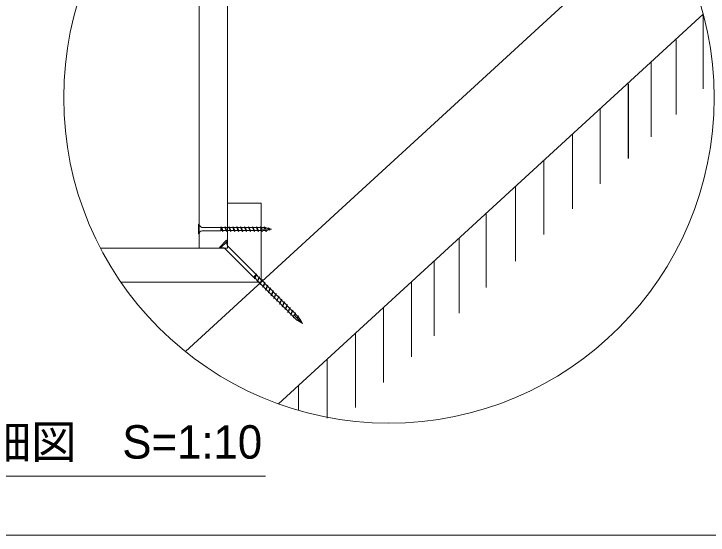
# Model space of a CAD drawing. Units: millimetres at full size, sheet at 1:20; details may follow other scales. Extents: x 200 to 8200, y 200 to 5740.
# Drawn here: x 2297 to 3530, y 200 to 1125 of the extents above; entities that cross this region are included whole.
import ezdxf
from ezdxf.enums import TextEntityAlignment as Align

# ---------------------------------------------------------------- set-up
doc = ezdxf.new("R2010")
doc.units = ezdxf.units.MM
doc.header["$LTSCALE"] = 20
for name, color, linetype, lineweight in [('コーススレッド', 7, 'Continuous', 18), ('ハッチング', 7, 'Continuous', 9), ('一般線', 7, 'Continuous', 20), ('図形枠', 7, 'Continuous', 15), ('図面枠-A3', 7, 'Continuous', 20), ('縮尺', 7, 'Continuous', 15), ('角材', 7, 'Continuous', 18), ('階段本体', 7, 'Continuous', 18)]:
    doc.layers.add(name, color=color, linetype=linetype, lineweight=lineweight)
doc.styles.add('ＭＳ Ｐゴシック', font='')
doc.styles.get('ＭＳ Ｐゴシック').set_extended_font_data('MS PGothic')

msp = doc.modelspace()

# ---------------------------------------------------------------- linework, layer by layer
at = {"layer": 'コーススレッド'}
for p, q in [((2624.48, 751.56), (2624.48, 734.76)), ((2624.48, 751.56), (2625.88, 751.56)), ((2625.88, 751.56), (2625.88, 734.76)), ((2630.48, 746.16), (2664.48, 746.16)), ((2630.48, 740.16), (2664.48, 740.16)), ((2664.48, 747.36), (2664.48, 740.16)), ((2664.48, 747.36), (2667.98, 738.96)), ((2664.48, 747.36), (2665.83, 745.66)), ((2664.48, 746.16), (2666.66, 740.66)), ((2664.48, 740.16), (2665.57, 740.66)), ((2665.57, 740.66), (2666.66, 740.66)), ((2665.83, 745.66), (2671.48, 745.66)), ((2665.83, 745.66), (2667.92, 740.66)), ((2667.98, 738.96), (2666.66, 740.66)), ((2667.92, 740.66), (2673.6, 740.66)), ((2667.98, 738.96), (2668.68, 740.66)), ((2670.77, 745.66), (2671.48, 747.36)), ((2671.48, 747.36), (2674.98, 738.96)), ((2671.48, 747.36), (2674.98, 738.96)), ((2671.48, 747.36), (2672.83, 745.66)), ((2671.48, 745.66), (2673.6, 740.66)), ((2672.83, 745.66), (2678.48, 745.66)), ((2672.83, 745.66), (2674.98, 740.66)), ((2674.98, 738.96), (2673.6, 740.66)), ((2674.98, 740.66), (2680.6, 740.66)), ((2674.98, 738.96), (2675.68, 740.66)), ((2677.77, 745.66), (2678.48, 747.36)), ((2678.48, 747.36), (2681.98, 738.96)), ((2678.48, 747.36), (2679.83, 745.66)), ((2678.48, 745.66), (2680.6, 740.66)), ((2679.83, 745.66), (2685.48, 745.66)), ((2679.83, 745.66), (2681.98, 740.66)), ((2681.98, 738.96), (2680.6, 740.66)), ((2681.98, 740.66), (2687.6, 740.66)), ((2681.98, 738.96), (2682.68, 740.66)), ((2684.77, 745.66), (2685.48, 747.36)), ((2685.48, 747.36), (2688.98, 738.96)), ((2685.48, 747.36), (2686.83, 745.66)), ((2685.48, 745.66), (2687.6, 740.66)), ((2686.83, 745.66), (2692.48, 745.66)), ((2686.83, 745.66), (2688.98, 740.66)), ((2688.98, 738.96), (2687.6, 740.66)), ((2688.98, 740.66), (2694.6, 740.66)), ((2688.98, 738.96), (2689.68, 740.66)), ((2691.77, 745.66), (2692.48, 747.36)), ((2692.48, 747.36), (2695.98, 738.96)), ((2692.48, 747.36), (2693.83, 745.66)), ((2692.48, 745.66), (2694.6, 740.66)), ((2693.83, 745.66), (2699.48, 745.66)), ((2693.83, 745.66), (2695.98, 740.66)), ((2695.98, 738.96), (2694.6, 740.66)), ((2695.98, 740.66), (2701.6, 740.66)), ((2695.98, 738.96), (2696.68, 740.66)), ((2698.77, 745.66), (2699.48, 747.36)), ((2699.48, 747.36), (2702.98, 738.96)), ((2699.48, 747.36), (2700.83, 745.66)), ((2699.48, 745.66), (2701.6, 740.66)), ((2700.83, 745.66), (2706.48, 745.66)), ((2700.83, 745.66), (2702.98, 740.66)), ((2702.98, 738.96), (2701.6, 740.66)), ((2702.98, 740.66), (2708.6, 740.66)), ((2702.98, 738.96), (2703.68, 740.66)), ((2705.77, 745.66), (2706.48, 747.36)), ((2706.48, 747.36), (2709.98, 738.96)), ((2706.48, 747.36), (2707.83, 745.66)), ((2706.48, 745.66), (2708.6, 740.66)), ((2707.83, 745.66), (2713.48, 745.66)), ((2707.83, 745.66), (2709.98, 740.66)), ((2709.98, 738.96), (2708.6, 740.66)), ((2709.98, 740.66), (2715.6, 740.66)), ((2709.98, 738.96), (2710.68, 740.66)), ((2712.77, 745.66), (2713.48, 747.36)), ((2713.48, 747.36), (2716.98, 738.96)), ((2713.48, 747.36), (2714.83, 745.66)), ((2713.48, 745.66), (2715.6, 740.66)), ((2714.83, 745.66), (2720.48, 745.66)), ((2714.83, 745.66), (2716.98, 740.66)), ((2716.98, 738.96), (2715.6, 740.66)), ((2716.98, 740.66), (2722.6, 740.66)), ((2716.98, 738.96), (2717.68, 740.66)), ((2719.77, 745.66), (2720.48, 747.36)), ((2720.48, 747.36), (2723.98, 738.96)), ((2720.48, 747.36), (2721.83, 745.66)), ((2720.48, 745.66), (2722.6, 740.66)), ((2721.83, 745.66), (2727.48, 745.66)), ((2721.83, 745.66), (2723.98, 740.66)), ((2723.98, 738.96), (2722.6, 740.66)), ((2723.98, 740.66), (2729.6, 740.66)), ((2723.98, 738.96), (2724.68, 740.66)), ((2726.77, 745.66), (2727.48, 747.36)), ((2727.48, 747.36), (2730.98, 738.96)), ((2727.48, 747.36), (2728.83, 745.66)), ((2727.48, 745.66), (2729.6, 740.66)), ((2728.83, 745.66), (2734.48, 745.66)), ((2728.83, 745.66), (2730.98, 740.66)), ((2730.98, 738.96), (2729.6, 740.66)), ((2730.98, 740.66), (2736.6, 740.66)), ((2730.98, 738.96), (2731.68, 740.66)), ((2733.77, 745.66), (2734.48, 747.36)), ((2734.48, 747.36), (2736.23, 743.16)), ((2734.48, 747.36), (2735.83, 745.66)), ((2734.48, 745.66), (2735.54, 743.16)), ((2736.6, 740.66), (2734.58, 743.16)), ((2734.58, 743.16), (2735.54, 743.16)), ((2754.48, 743.16), (2735.54, 743.16)), ((2735.83, 745.66), (2741.48, 745.66)), ((2735.83, 745.66), (2736.9, 743.16)), ((2737.98, 738.96), (2736.6, 740.66)), ((2737.98, 738.96), (2738.68, 740.66)), ((2738.68, 740.66), (2743.6, 740.66)), ((2740.77, 745.66), (2741.48, 747.36)), ((2741.48, 747.36), (2743.23, 743.16)), ((2741.48, 747.36), (2742.83, 745.66)), ((2741.48, 745.66), (2742.54, 743.16)), ((2742.83, 745.66), (2743.9, 743.16)), ((2749.26, 744.24), (2742.83, 745.66)), ((2744.98, 738.96), (2743.6, 740.66)), ((2744.98, 738.96), (2745.68, 740.66)), ((2750.22, 741.89), (2745.68, 740.66)), ((2749.47, 745.06), (2748.64, 744.44)), ((2749.26, 744.24), (2749.69, 743.16)), ((2749.47, 744.96), (2750.34, 744.03)), ((2749.47, 744.91), (2750.23, 743.16)), ((2751.07, 741.09), (2750.19, 741.92)), ((2750.29, 743.98), (2750.64, 743.16)), ((2754.48, 743.16), (2750.33, 744.05)), ((2754.48, 743.16), (2751.06, 742.19)), ((2751.07, 741.19), (2751.07, 742.12)), ((2624.48, 734.76), (2625.88, 734.76)), ((2674.46, 723.21), (2661.73, 710.48)), ((2675.88, 721.8), (2663.15, 709.07)), ((2674.46, 723.21), (2675.88, 721.8)), ((2661.73, 710.48), (2663.15, 709.07)), ((2671.35, 708.79), (2722.26, 657.88)), ((2676.16, 713.6), (2727.07, 662.68)), ((2722.26, 657.88), (2727.07, 662.68)), ((2722.26, 657.88), (2722.82, 657.89)), ((2722.82, 657.89), (2724.23, 656.48)), ((2727.85, 663.46), (2723.96, 654.62)), ((2724.23, 656.48), (2723.96, 654.62)), ((2723.96, 654.62), (2725.43, 655.27)), ((2727.07, 662.68), (2724.23, 656.48)), ((2727.58, 661.61), (2724.99, 655.72)), ((2724.99, 655.72), (2729.18, 651.53)), ((2727.85, 663.46), (2727.07, 662.68)), ((2727.85, 663.46), (2727.58, 661.61)), ((2727.58, 661.61), (2731.77, 657.42)), ((2732.8, 658.51), (2728.91, 649.67)), ((2731.77, 657.42), (2729.18, 651.53)), ((2732.53, 656.66), (2729.94, 650.77)), ((2731.32, 657.86), (2732.8, 658.51)), ((2732.8, 658.51), (2732.53, 656.66)), ((2732.53, 656.66), (2736.72, 652.47)), ((2737.75, 653.56), (2733.86, 644.72)), ((2736.27, 652.91), (2737.75, 653.56)), ((2737.75, 653.56), (2737.48, 651.71)), ((2729.18, 651.53), (2728.91, 649.67)), ((2728.91, 649.67), (2730.38, 650.32)), ((2729.94, 650.77), (2734.13, 646.58)), ((2734.13, 646.58), (2733.86, 644.72)), ((2733.86, 644.72), (2735.33, 645.37)), ((2736.72, 652.47), (2734.13, 646.58)), ((2737.48, 651.71), (2734.89, 645.82)), ((2734.89, 645.82), (2739.08, 641.63)), ((2737.48, 651.71), (2741.67, 647.52)), ((2742.7, 648.61), (2738.81, 639.77)), ((2739.08, 641.63), (2738.81, 639.77)), ((2741.67, 647.52), (2739.08, 641.63)), ((2742.43, 646.76), (2739.84, 640.87)), ((2741.22, 647.96), (2742.7, 648.61)), ((2742.7, 648.61), (2742.43, 646.76)), ((2742.43, 646.76), (2746.62, 642.57)), ((2747.65, 643.66), (2743.76, 634.82)), ((2746.62, 642.57), (2744.03, 636.68)), ((2747.38, 641.81), (2744.78, 635.92)), ((2746.17, 643.02), (2747.65, 643.66)), ((2747.65, 643.66), (2747.38, 641.81)), ((2747.38, 641.81), (2751.57, 637.62)), ((2738.81, 639.77), (2740.28, 640.42)), ((2739.84, 640.87), (2744.03, 636.68)), ((2744.03, 636.68), (2743.76, 634.82)), ((2743.76, 634.82), (2745.23, 635.47)), ((2744.78, 635.92), (2748.98, 631.73)), ((2752.6, 638.71), (2748.71, 629.87)), ((2748.98, 631.73), (2748.71, 629.87)), ((2748.71, 629.87), (2750.18, 630.52)), ((2751.57, 637.62), (2748.98, 631.73)), ((2752.33, 636.86), (2749.73, 630.97)), ((2749.73, 630.97), (2753.93, 626.78)), ((2751.12, 638.07), (2752.6, 638.71)), ((2752.6, 638.71), (2752.33, 636.86)), ((2752.33, 636.86), (2756.52, 632.67)), ((2757.55, 633.76), (2753.66, 624.92)), ((2756.52, 632.67), (2753.93, 626.78)), ((2757.28, 631.91), (2754.68, 626.02)), ((2756.07, 633.12), (2757.55, 633.76)), ((2757.55, 633.76), (2757.28, 631.91)), ((2757.28, 631.91), (2761.47, 627.72)), ((2762.5, 628.81), (2758.61, 619.98)), ((2761.02, 628.17), (2762.5, 628.81)), ((2762.5, 628.81), (2762.23, 626.96)), ((2753.93, 626.78), (2753.66, 624.92)), ((2753.66, 624.92), (2755.13, 625.57)), ((2754.68, 626.02), (2758.88, 621.83)), ((2758.88, 621.83), (2758.61, 619.98)), ((2758.61, 619.98), (2760.08, 620.62)), ((2761.47, 627.72), (2758.88, 621.83)), ((2762.23, 626.96), (2759.63, 621.07)), ((2759.63, 621.07), (2763.83, 616.88)), ((2762.23, 626.96), (2766.42, 622.77)), ((2767.45, 623.86), (2763.56, 615.03)), ((2763.83, 616.88), (2763.56, 615.03)), ((2766.42, 622.77), (2763.83, 616.88)), ((2767.18, 622.01), (2764.58, 616.12)), ((2765.97, 623.22), (2767.45, 623.86)), ((2767.45, 623.86), (2767.18, 622.01)), ((2767.18, 622.01), (2771.37, 617.82)), ((2772.4, 618.91), (2768.51, 610.08)), ((2771.37, 617.82), (2768.77, 611.93)), ((2772.13, 617.06), (2769.53, 611.17)), ((2770.92, 618.27), (2772.4, 618.91)), ((2772.4, 618.91), (2772.13, 617.06)), ((2772.13, 617.06), (2776.32, 612.87)), ((2763.56, 615.03), (2765.03, 615.67)), ((2764.58, 616.12), (2768.77, 611.93)), ((2768.77, 611.93), (2768.51, 610.08)), ((2768.51, 610.08), (2769.98, 610.72)), ((2769.53, 611.17), (2773.72, 606.98)), ((2777.34, 613.96), (2773.46, 605.13)), ((2773.72, 606.98), (2773.46, 605.13)), ((2773.46, 605.13), (2774.93, 605.77)), ((2776.32, 612.87), (2773.72, 606.98)), ((2777.08, 612.11), (2774.48, 606.22)), ((2774.48, 606.22), (2778.67, 602.03)), ((2775.87, 613.32), (2777.34, 613.96)), ((2777.34, 613.96), (2777.08, 612.11)), ((2777.08, 612.11), (2781.27, 607.92)), ((2782.29, 609.02), (2778.41, 600.18)), ((2781.27, 607.92), (2778.67, 602.03)), ((2782.03, 607.16), (2779.43, 601.27)), ((2780.82, 608.37), (2782.29, 609.02)), ((2782.29, 609.02), (2782.03, 607.16)), ((2782.03, 607.16), (2786.22, 602.97)), ((2778.67, 602.03), (2778.41, 600.18)), ((2778.41, 600.18), (2779.88, 600.82)), ((2779.43, 601.27), (2783.62, 597.08)), ((2787.24, 604.07), (2783.36, 595.23)), ((2783.62, 597.08), (2783.36, 595.23)), ((2783.36, 595.23), (2784.83, 595.87)), ((2786.22, 602.97), (2783.62, 597.08)), ((2786.98, 602.21), (2784.38, 596.32)), ((2784.38, 596.32), (2788.57, 592.13)), ((2785.77, 603.42), (2787.24, 604.07)), ((2787.24, 604.07), (2786.98, 602.21)), ((2786.98, 602.21), (2791.17, 598.02)), ((2792.19, 599.12), (2788.31, 590.28)), ((2788.57, 592.13), (2788.31, 590.28)), ((2791.17, 598.02), (2788.57, 592.13)), ((2791.93, 597.26), (2789.33, 591.37)), ((2790.72, 598.47), (2792.19, 599.12)), ((2792.19, 599.12), (2791.93, 597.26)), ((2791.93, 597.26), (2796.12, 593.07)), ((2796.12, 593.07), (2794.82, 590.13)), ((2797.14, 594.17), (2795.2, 589.75)), ((2796.88, 592.31), (2795.58, 589.37)), ((2795.67, 593.52), (2797.14, 594.17)), ((2797.14, 594.17), (2796.88, 592.31)), ((2796.88, 592.31), (2801.07, 588.12)), ((2788.31, 590.28), (2789.78, 590.92)), ((2789.33, 591.37), (2793.52, 587.18)), ((2793.52, 587.18), (2793.25, 585.33)), ((2793.25, 585.33), (2794.73, 585.98)), ((2793.52, 587.18), (2794.15, 590.8)), ((2809.52, 575.43), (2794.15, 590.8)), ((2794.73, 585.98), (2798.04, 582.66)), ((2798.04, 582.66), (2798.53, 582.36)), ((2798.53, 582.36), (2798.37, 581.25)), ((2798.37, 581.25), (2799.54, 581.72)), ((2799.38, 581.82), (2803.7, 579.09)), ((2801.07, 588.12), (2799.77, 585.18)), ((2802.09, 589.22), (2800.07, 584.88)), ((2801.82, 587.36), (2800.53, 584.42)), ((2800.62, 588.57), (2802.09, 589.22)), ((2802.09, 589.22), (2801.82, 587.36)), ((2801.82, 587.36), (2802.28, 586.91)), ((2802.28, 586.91), (2805.14, 582.37)), ((2805.14, 582.37), (2804.36, 580.59)), ((2805.65, 582.87), (2804.56, 580.39)), ((2805.49, 581.81), (2804.77, 580.18)), ((2805, 582.59), (2805.65, 582.87)), ((2805.65, 582.87), (2805.49, 581.81)), ((2805.49, 581.81), (2809.52, 575.43)), ((2803.7, 578.45), (2803.7, 579.09)), ((2803.7, 578.45), (2804.36, 578.68)), ((2804.16, 578.81), (2809.52, 575.43))]:
    msp.add_line(p, q, dxfattribs=at)
for centre, radius, start, end in [((2631.76, 734.4), 5.9, 102.61279, 176.53506), ((2631.91, 752.04), 6.05, 184.54958, 256.30258), ((2682.45, 717.92), 7.63, 149.45494, 214.49492), ((2667.02, 702.34), 7.77, 56.13472, 119.91541)]:
    msp.add_arc(centre, radius, start, end, dxfattribs=at)
at = {"layer": 'ハッチング'}
for p, q in [((3520.93, 1124.52), (3520.93, 992.06)), ((3472.77, 1079.12), (3472.77, 946.65)), ((3428.24, 1039.16), (3428.24, 906.69)), ((3387.91, 1000.85), (3387.91, 868.38)), ((3388.26, 1001.02), (3388.26, 868.55)), ((3338.02, 955.79), (3338.02, 823.33)), ((3288.73, 911.34), (3288.73, 778.87)), ((3238.02, 865.82), (3238.02, 733.35)), ((3187.31, 818.58), (3187.31, 686.11)), ((3135.62, 771.64), (3135.62, 639.17)), ((3087.46, 726.23), (3087.46, 593.77)), ((3042.93, 686.28), (3042.93, 553.81)), ((3002.86, 648.56), (3002.86, 516.09)), ((2952.96, 603.51), (2952.96, 471.04)), ((2903.67, 559.05), (2903.67, 426.59)), ((2852.96, 512.22), (2852.96, 407.76)), ((2802.26, 466.3), (2802.26, 421.37))]:
    msp.add_line(p, q, dxfattribs=at)
at = {"layer": '一般線'}
msp.add_line((2766.56, 433.02), (3520.93, 1124.52), dxfattribs=at)
at = {"layer": '図形枠'}
msp.add_circle((2962.75, 976.22), 577.55, dxfattribs=at)
at = {"layer": '図面枠-A3'}
msp.add_lwpolyline([(200, 200), (8200, 200), (8200, 5740), (200, 5740)], close=True, dxfattribs=at)
at = {"layer": '縮尺'}
msp.add_line((2158.43, 304.49), (2743.47, 304.49), dxfattribs=at)
at = {"layer": '角材'}
msp.add_line((2601.33, 525.74), (3442.9, 1297.18), dxfattribs=at)
at = {"layer": '階段本体'}
for p, q in [((2625.88, 709.07), (2625.88, 1259.07)), ((2675.88, 1199.07), (2675.88, 709.07)), ((2675.88, 789.07), (2735.88, 789.07)), ((2735.88, 789.07), (2735.88, 649.07)), ((2450.7, 709.07), (2625.88, 709.07)), ((2675.88, 709.07), (2625.88, 709.07)), ((2735.88, 649.07), (2486.79, 649.07))]:
    msp.add_line(p, q, dxfattribs=at)

# ---------------------------------------------------------------- texts
at = {"layer": '縮尺', "style": 'ＭＳ Ｐゴシック'}
msp.add_text('詳細図\u3000S=1:10', height=59.38, dxfattribs=at).set_placement((2165.31, 317.88), align=Align.BOTTOM_LEFT)

doc.saveas('drawing.dxf')
